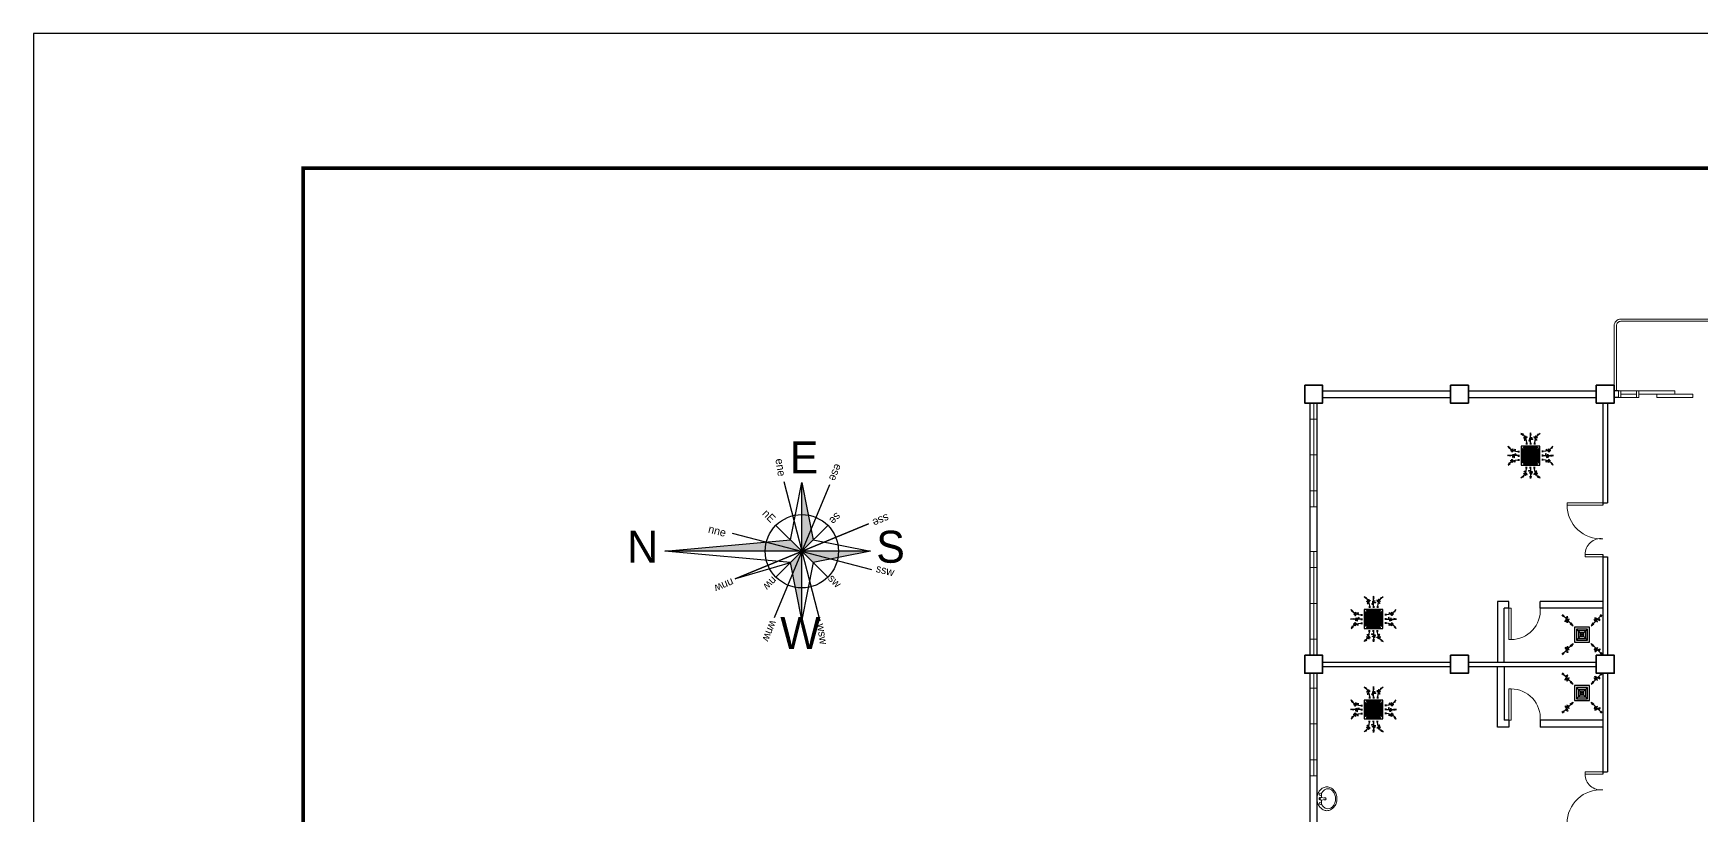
# Model space of a CAD drawing. Header units: millimetres. Extents: x 150 to 360, y 293 to 443.
# Drawn here: x 261.13 to 298.33, y 391.52 to 408.96 of the extents above; entities that cross this region are included whole.
import ezdxf

# ---------------------------------------------------------------- set-up
doc = ezdxf.new("R2010")
doc.units = ezdxf.units.MM
doc.header["$MEASUREMENT"] = 0
for name, color, linetype in [('.1', 1, 'Continuous'), ('AIR', 7, 'Continuous'), ('PATHS', 7, 'Continuous'), ('template', 7, 'Continuous')]:
    doc.layers.add(name, color=color, linetype=linetype)
doc.styles.get("Standard").update_dxf_attribs({"font": 'arial.ttf'})

# ---------------------------------------------------------------- blocks, each defined once
blk = doc.blocks.new('GRILL-C-IN')
at = {"layer": 'AIR', "ltscale": 3}
for p, q in [((-0.623, 0.601), (-0.674, 0.651)), ((-0.601, 0.623), (-0.651, 0.674)), ((-0.637, 0.637), (-0.3, 0.3)), ((0.637, 0.637), (0.3, 0.3)), ((0.601, 0.623), (0.651, 0.674)), ((0.623, 0.601), (0.674, 0.651)), ((-0.637, -0.637), (-0.3, -0.3)), ((0.637, -0.637), (0.3, -0.3)), ((-0.623, -0.601), (-0.674, -0.651)), ((-0.601, -0.623), (-0.651, -0.674)), ((0.601, -0.623), (0.651, -0.674)), ((0.623, -0.601), (0.674, -0.651))]:
    blk.add_line(p, q, dxfattribs=at)
at = {"layer": 'AIR'}
for p, q in [((-0.188, 0.187), (0.187, -0.188)), ((0.187, 0.187), (-0.188, -0.188))]:
    blk.add_line(p, q, dxfattribs=at)
at = {"layer": 'AIR', "ltscale": 3}
for points in [[(-0.362, 0.393), (-0.393, 0.362), (-0.3, 0.3)], [(0.393, 0.362), (0.362, 0.393), (0.3, 0.3)], [(-0.362, -0.393), (-0.393, -0.362), (-0.3, -0.3)], [(0.393, -0.362), (0.362, -0.393), (0.3, -0.3)]]:
    blk.add_lwpolyline(points, close=True, dxfattribs=at)
at = {"layer": 'AIR'}
for points in [[(-0.25, -0.25), (0.25, -0.25), (0.25, 0.25), (-0.25, 0.25)], [(-0.188, -0.188), (0.187, -0.188), (0.187, 0.187), (-0.188, 0.187)], [(-0.125, -0.125), (0.125, -0.125), (0.125, 0.125), (-0.125, 0.125)], [(-0.062, -0.062), (0.062, -0.062), (0.062, 0.062), (-0.062, 0.062)]]:
    blk.add_lwpolyline(points, close=True, dxfattribs=at)
at = {"layer": 'AIR', "ltscale": 3}
for points in [[(-0.441, 0.441), (-0.512, 0.404), (-0.432, 0.514), (-0.568, 0.43), (-0.477, 0.6), (-0.561, 0.561)], [(0.441, 0.441), (0.404, 0.512), (0.514, 0.432), (0.43, 0.568), (0.6, 0.477), (0.561, 0.561)], [(-0.441, -0.441), (-0.512, -0.404), (-0.432, -0.514), (-0.568, -0.43), (-0.477, -0.6), (-0.561, -0.561)], [(0.441, -0.441), (0.404, -0.512), (0.514, -0.432), (0.43, -0.568), (0.6, -0.477), (0.561, -0.561)]]:
    blk.add_spline(points, degree=3, dxfattribs=at)
for points in [[(-0.3, 0.3), (-0.362, 0.393), (-0.393, 0.362)], [(0.3, 0.3), (0.393, 0.362), (0.362, 0.393)], [(-0.3, -0.3), (-0.362, -0.393), (-0.393, -0.362)], [(0.3, -0.3), (0.393, -0.362), (0.362, -0.393)]]:
    blk.add_solid(points, dxfattribs=at)
blk = doc.blocks.new('FCU-13000P (CASSETTE SPLIT)')
at = {"layer": 'AIR', "ltscale": 3}
for p, q in [((0, 0.523), (0, 1)), ((-0.523, 0), (-1, 0)), ((-0.558, 0.193), (-0.487, 0.193)), ((-0.558, 0.162), (-0.487, 0.162)), ((-0.558, 0.016), (-0.487, 0.016)), ((-0.193, 0.558), (-0.193, 0.487)), ((-0.162, 0.558), (-0.162, 0.487)), ((-0.016, 0.558), (-0.016, 0.487)), ((0.016, 0.558), (0.016, 0.487)), ((0.162, 0.558), (0.162, 0.487)), ((0.193, 0.558), (0.193, 0.487)), ((0.558, 0.193), (0.487, 0.193)), ((0.558, 0.162), (0.487, 0.162)), ((0.558, 0.016), (0.487, 0.016)), ((0.523, 0), (1, 0)), ((-0.558, -0.016), (-0.487, -0.016)), ((-0.558, -0.162), (-0.487, -0.162)), ((-0.558, -0.193), (-0.487, -0.193)), ((-0.193, -0.558), (-0.193, -0.487)), ((-0.162, -0.558), (-0.162, -0.487)), ((-0.016, -0.558), (-0.016, -0.487)), ((0, -0.523), (0, -1)), ((0.016, -0.558), (0.016, -0.487)), ((0.162, -0.558), (0.162, -0.487)), ((0.193, -0.558), (0.193, -0.487)), ((0.558, -0.016), (0.487, -0.016)), ((0.558, -0.162), (0.487, -0.162)), ((0.558, -0.193), (0.487, -0.193))]:
    blk.add_line(p, q, dxfattribs=at)
at = {"layer": 'AIR'}
for p, q in [((0.295, -0.295), (-0.295, 0.295)), ((0.295, 0.295), (-0.295, -0.295))]:
    blk.add_line(p, q, dxfattribs=at)
at = {"layer": 'AIR', "ltscale": 3}
for points in [[(-0.335, 0.895), (-0.311, 0.932), (-0.416, 0.973)], [(-0.022, 0.89), (0.022, 0.89), (0, 1)], [(0.335, 0.895), (0.311, 0.932), (0.416, 0.973)], [(-0.89, 0.022), (-0.89, -0.022), (-1, 0)], [(-0.895, 0.335), (-0.932, 0.311), (-0.973, 0.416)], [(0.89, 0.022), (0.89, -0.022), (1, 0)], [(0.895, 0.335), (0.932, 0.311), (0.973, 0.416)], [(-0.895, -0.335), (-0.932, -0.311), (-0.973, -0.416)], [(0.895, -0.335), (0.932, -0.311), (0.973, -0.416)], [(-0.335, -0.895), (-0.311, -0.932), (-0.416, -0.973)], [(-0.022, -0.89), (0.022, -0.89), (0, -1)], [(0.335, -0.895), (0.311, -0.932), (0.416, -0.973)]]:
    blk.add_lwpolyline(points, close=True, dxfattribs=at)
at = {"layer": 'AIR'}
for points in [[(-0.323, 0.914, -0.171809), (-0.178, 0.558), (-0.178, 0.522)], [(0.323, 0.914, 0.171809), (0.178, 0.558), (0.178, 0.522)], [(-0.914, 0.323, 0.171809), (-0.558, 0.178), (-0.522, 0.178)], [(0.914, 0.323, -0.171809), (0.558, 0.178), (0.522, 0.178)], [(-0.914, -0.323, -0.171809), (-0.558, -0.178), (-0.522, -0.178)], [(-0.323, -0.914, 0.171809), (-0.178, -0.558), (-0.178, -0.522)], [(0.323, -0.914, -0.171809), (0.178, -0.558), (0.178, -0.522)], [(0.914, -0.323, 0.171809), (0.558, -0.178), (0.522, -0.178)]]:
    blk.add_lwpolyline(points, format="xyb", dxfattribs=at)
for points in [[(-0.41, -0.41), (0.41, -0.41), (0.41, 0.41), (-0.41, 0.41)], [(-0.373, 0.31), (-0.348, 0.31), (-0.348, -0.31), (-0.373, -0.31)], [(-0.31, 0.372), (0.31, 0.372), (0.31, 0.348), (-0.31, 0.348)], [(-0.26, -0.26), (0.26, -0.26), (0.26, 0.26), (-0.26, 0.26)], [(-0.21, -0.21), (0.21, -0.21), (0.21, 0.21), (-0.21, 0.21)], [(-0.16, -0.16), (0.16, -0.16), (0.16, 0.16), (-0.16, 0.16)], [(-0.11, -0.11), (0.11, -0.11), (0.11, 0.11), (-0.11, 0.11)], [(-0.06, -0.06), (0.06, -0.06), (0.06, 0.06), (-0.06, 0.06)], [(0.372, 0.31), (0.348, 0.31), (0.348, -0.31), (0.372, -0.31)], [(-0.31, -0.373), (0.31, -0.373), (0.31, -0.348), (-0.31, -0.348)]]:
    blk.add_lwpolyline(points, close=True, dxfattribs=at)
blk.add_lwpolyline([(-0.26, -0.31), (0.26, -0.31, 0.414214), (0.31, -0.26), (0.31, 0.26, 0.414214), (0.26, 0.31), (-0.26, 0.31, 0.414214), (-0.31, 0.26), (-0.31, -0.26, 0.414214)], format="xyb", close=True, dxfattribs=at)
at = {"layer": 'AIR', "ltscale": 3}
for points in [[(-0.268, 0.84), (-0.231, 0.852), (-0.134, 0.882), (-0.422, 0.704), (0.005, 0.903), (-0.358, 0.645), (-0.239, 0.678), (-0.199, 0.69)], [(0.268, 0.84), (0.231, 0.852), (0.134, 0.882), (0.422, 0.704), (-0.005, 0.903), (0.358, 0.645), (0.239, 0.678), (0.199, 0.69)], [(-0.84, 0.268), (-0.852, 0.231), (-0.882, 0.134), (-0.704, 0.422), (-0.903, -0.005), (-0.645, 0.358), (-0.678, 0.239), (-0.69, 0.199)], [(0.84, 0.268), (0.852, 0.231), (0.882, 0.134), (0.704, 0.422), (0.903, -0.005), (0.645, 0.358), (0.678, 0.239), (0.69, 0.199)], [(-0.84, -0.268), (-0.852, -0.231), (-0.882, -0.134), (-0.704, -0.422), (-0.903, 0.005), (-0.645, -0.358), (-0.678, -0.239), (-0.69, -0.199)], [(-0.268, -0.84), (-0.231, -0.852), (-0.134, -0.882), (-0.422, -0.704), (0.005, -0.903), (-0.358, -0.645), (-0.239, -0.678), (-0.199, -0.69)], [(0.268, -0.84), (0.231, -0.852), (0.134, -0.882), (0.422, -0.704), (-0.005, -0.903), (0.358, -0.645), (0.239, -0.678), (0.199, -0.69)], [(0.84, -0.268), (0.852, -0.231), (0.882, -0.134), (0.704, -0.422), (0.903, 0.005), (0.645, -0.358), (0.678, -0.239), (0.69, -0.199)]]:
    blk.add_open_spline(points, degree=3, knots=[0.0032834, 0.0032834, 0.0032834, 0.0032834, 0.0712567, 0.1924075, 0.3347111, 0.5062145, 0.5813292, 0.5813292, 0.5813292, 0.5813292], dxfattribs=at)
for points in [[(0, 0.8), (0.077, 0.776), (-0.058, 0.755), (0.098, 0.718), (-0.087, 0.663), (0, 0.631)], [(-0.8, 0), (-0.776, -0.077), (-0.755, 0.058), (-0.718, -0.098), (-0.663, 0.087), (-0.631, 0)], [(0.8, 0), (0.776, -0.077), (0.755, 0.058), (0.718, -0.098), (0.663, 0.087), (0.631, 0)], [(0, -0.8), (0.077, -0.776), (-0.058, -0.755), (0.098, -0.718), (-0.087, -0.663), (0, -0.631)]]:
    blk.add_spline(points, degree=3, dxfattribs=at)
for points in [[(-0.416, 0.973), (-0.335, 0.895), (-0.311, 0.932)], [(0, 1), (-0.022, 0.89), (0.022, 0.89)], [(0.416, 0.973), (0.335, 0.895), (0.311, 0.932)], [(-1, 0), (-0.89, 0.022), (-0.89, -0.022)], [(-0.973, 0.416), (-0.895, 0.335), (-0.932, 0.311)], [(1, 0), (0.89, 0.022), (0.89, -0.022)], [(0.973, 0.416), (0.895, 0.335), (0.932, 0.311)], [(-0.973, -0.416), (-0.895, -0.335), (-0.932, -0.311)], [(0.973, -0.416), (0.895, -0.335), (0.932, -0.311)], [(-0.416, -0.973), (-0.335, -0.895), (-0.311, -0.932)], [(0, -1), (-0.022, -0.89), (0.022, -0.89)], [(0.416, -0.973), (0.335, -0.895), (0.311, -0.932)]]:
    blk.add_solid(points, dxfattribs=at)
blk = doc.blocks.new('A$C4B4E3A78')
at = {"layer": 'PATHS'}
h = blk.add_hatch(color=7, dxfattribs=at)
h.paths.add_polyline_path([(0, 0.334, -0.044061), (0.059, 0.329), (0, 0.626)])
h.paths.add_polyline_path([(0, 0), (0.103, 0.103), (0.059, 0.329, 0.044061), (0, 0.334)])
h.paths.add_polyline_path([(0.334, 0, -0.044061), (0.329, -0.059), (0.626, 0)])
h.paths.add_polyline_path([(0, 0), (0.103, -0.103), (0.329, -0.059, 0.044061), (0.334, 0)])
h.paths.add_polyline_path([(0, -0.334, -0.044061), (-0.059, -0.329), (0, -0.626)])
h.paths.add_polyline_path([(0, 0), (-0.103, -0.103), (-0.059, -0.329, 0.044061), (0, -0.334)])
h.paths.add_polyline_path([(-0.334, 0, -0.063049), (-0.324, 0.083), (-1.249, 0)])
h.paths.add_polyline_path([(-0.324, 0.083, 0.063049), (-0.334, 0), (0, 0), (-0.103, 0.103)])
at = {"layer": 'PATHS', "color": 7}
for p, q in [((-0.165, 0.635), (0.165, -0.635)), ((-0.103, 0.103), (0, 0.626)), ((0, -0.626), (0, 0.626)), ((0, 0.626), (0.103, 0.103)), ((0.251, 0.606), (-0.251, -0.606)), ((-0.635, 0.165), (0.635, -0.165)), ((0.606, 0.251), (-0.606, -0.251)), ((-0.606, -0.251), (0.606, 0.251)), ((0, 0), (-0.236, 0.236)), ((0, 0), (0.236, 0.236)), ((-1.249, 0), (-0.103, 0.103)), ((0.103, 0.103), (0.626, 0)), ((0.626, 0), (-1.249, 0)), ((-0.103, -0.103), (-1.249, 0)), ((-0.6, -0.249), (-0.103, -0.103)), ((0, 0), (-0.236, -0.236)), ((0, -0.626), (-0.103, -0.103)), ((0, 0), (0.236, -0.236)), ((0.103, -0.103), (0, -0.626)), ((0.626, 0), (0.103, -0.103))]:
    blk.add_line(p, q, dxfattribs=at)
blk.add_circle((0, 0), 0.334, dxfattribs=at)
at = {"layer": 'PATHS', "color": 7, "char_height": 0.2916, "width": 0.60625, "attachment_point": 1}
for s, insert in [('{\\fAlgerian|b0|i0|c0|p82;E}', (-0.11, 1.001)), ('{\\fAlgerian|b0|i0|c0|p82;N}', (-1.591, 0.187)), ('{\\fAlgerian|b0|i0|c0|p82;S}', (0.678, 0.187)), ('{\\fAlgerian|b0|i0|c0|p82;W}', (-0.197, -0.598))]:
    blk.add_mtext(s, dxfattribs=dict(at, insert=insert))
at = {"layer": 'PATHS', "color": 7, "char_height": 0.0729, "width": 0.15156}
for s, insert, attachment_point, rotation in [('{\\fAlgerian|b0|i0|c0|p82;ene}', (-0.242, 0.839), 7, 278.5552), ('{\\fAlgerian|b0|i0|c0|p82;ese}', (0.372, 0.775), 1, 247.5), ('{\\fAlgerian|b0|i0|c0|p82;nE}', (-0.315, 0.39), 1, 315), ('{\\fAlgerian|b0|i0|c0|p82;se}', (0.367, 0.307), 1, 225), ('{\\fAlgerian|b0|i0|c0|p82;sse}', (0.804, 0.276), 1, 202.5), ('{\\fAlgerian|b0|i0|c0|p82;nne}', (-0.84, 0.242), 1, 345.4238), ('{\\fAlgerian|b0|i0|c0|p82;ssw}', (0.687, -0.117), 1, 345.4238), ('{\\fAlgerian|b0|i0|c0|p82;nnw}', (-0.611, -0.311), 1, 202.5), ('{\\fAlgerian|b0|i0|c0|p82;nw}', (-0.217, -0.276), 1, 225), ('{\\fAlgerian|b0|i0|c0|p82;sw}', (0.284, -0.202), 1, 315), ('{\\fAlgerian|b0|i0|c0|p82;wnw}', (-0.219, -0.651), 1, 247.5), ('{\\fAlgerian|b0|i0|c0|p82;wsw}', (0.136, -0.665), 7, 278.5552)]:
    blk.add_mtext(s, dxfattribs=dict(at, insert=insert, attachment_point=attachment_point, rotation=rotation))

msp = doc.modelspace()

# ---------------------------------------------------------------- linework, layer by layer
at = {"layer": '.1', "color": 0}
msp.add_line((360.409, 408.965), (261.133, 408.965), dxfattribs=at)
at = {"color": 8, "linetype": 'ByBlock', "lineweight": 25}
for p, q in [((289.879, 400.993), (292.729, 400.993)), ((293.129, 400.993), (295.979, 400.993)), ((296.479, 400.993), (296.379, 400.993)), ((289.604, 395.093), (289.604, 400.718)), ((289.754, 395.093), (289.754, 400.718)), ((289.879, 400.843), (292.729, 400.843)), ((293.129, 400.843), (295.979, 400.843)), ((296.129, 400.718), (296.129, 398.443)), ((296.229, 400.718), (296.229, 398.493)), ((296.479, 400.843), (296.379, 400.843)), ((296.129, 398.493), (296.229, 398.493)), ((296.129, 397.343), (296.129, 395.093)), ((296.129, 397.293), (296.229, 397.293)), ((296.229, 397.293), (296.229, 395.093)), ((293.779, 396.293), (293.779, 394.943)), ((289.604, 389.093), (289.604, 394.693)), ((289.754, 389.093), (289.754, 394.693)), ((289.879, 394.943), (292.729, 394.943)), ((289.879, 394.843), (292.729, 394.843)), ((293.129, 394.943), (295.979, 394.943)), ((293.129, 394.843), (295.979, 394.843)), ((293.779, 393.493), (293.779, 394.843)), ((296.129, 394.693), (296.129, 392.443)), ((296.229, 394.693), (296.229, 392.493)), ((294.729, 393.643), (294.729, 393.493)), ((296.129, 392.493), (296.229, 392.493))]:
    msp.add_line(p, q, dxfattribs=at)
at = {"color": 8, "linetype": 'ByBlock', "lineweight": 13}
for p, q in [((296.879, 400.993), (296.529, 400.993)), ((296.529, 400.918), (296.879, 400.918)), ((296.879, 400.843), (296.529, 400.843))]:
    msp.add_line(p, q, dxfattribs=at)
at = {"color": 8, "linetype": 'ByBlock', "lineweight": 9}
for p, q in [((289.679, 400.718), (289.679, 398.406)), ((289.604, 399.562), (289.604, 400.362)), ((289.604, 400.362), (289.754, 400.362)), ((289.754, 400.362), (289.754, 398.762)), ((289.604, 399.562), (289.754, 399.562)), ((289.754, 398.762), (289.604, 398.762)), ((289.604, 398.406), (289.754, 398.406)), ((289.604, 397.406), (289.754, 397.406)), ((289.679, 397.406), (289.679, 395.093)), ((289.604, 396.25), (289.604, 397.05)), ((289.604, 397.05), (289.754, 397.05)), ((289.754, 397.05), (289.754, 395.45)), ((289.604, 396.25), (289.754, 396.25)), ((289.754, 395.45), (289.604, 395.45)), ((289.679, 394.693), (289.679, 392.406)), ((293.929, 394.943), (295.879, 394.943)), ((293.929, 394.843), (295.879, 394.843)), ((289.604, 393.562), (289.604, 394.362)), ((289.604, 394.362), (289.754, 394.362)), ((289.754, 394.362), (289.754, 392.762)), ((289.604, 393.562), (289.754, 393.562)), ((289.754, 392.762), (289.604, 392.762)), ((289.604, 392.406), (289.754, 392.406))]:
    msp.add_line(p, q, dxfattribs=at)
at = {"color": 8, "linetype": 'ByBlock', "lineweight": 25, "ltscale": 0.3}
for p, q in [((294.029, 396.293), (293.779, 396.293)), ((294.029, 396.143), (293.929, 396.143)), ((293.929, 394.943), (293.929, 396.143)), ((294.029, 396.143), (294.029, 396.293)), ((296.129, 396.293), (294.729, 396.293)), ((294.729, 396.143), (294.729, 396.293)), ((296.129, 396.143), (294.729, 396.143)), ((293.929, 394.843), (293.929, 393.643)), ((294.029, 393.643), (293.929, 393.643)), ((294.029, 393.643), (294.029, 393.493)), ((296.129, 393.643), (294.729, 393.643)), ((294.029, 393.493), (293.779, 393.493)), ((296.129, 393.493), (294.729, 393.493))]:
    msp.add_line(p, q, dxfattribs=at)
at = {"color": 8, "lineweight": 9}
for p, q in [((294.679, 394.943), (295.179, 394.943)), ((294.679, 394.843), (295.179, 394.843)), ((289.952, 391.908), (289.83, 391.921)), ((289.952, 391.879), (289.83, 391.865))]:
    msp.add_line(p, q, dxfattribs=at)
at = {"color": 8, "linetype": 'ByBlock', "lineweight": 9}
for points in [[(296.379, 400.993), (296.379, 402.443, -0.414214), (296.529, 402.593), (299.329, 402.593, -0.414214), (299.479, 402.443), (299.479, 401.118), (299.479, 401.768)], [(296.429, 400.993), (296.429, 402.443, -0.414214), (296.529, 402.543), (299.329, 402.543, -0.414214), (299.429, 402.443), (299.429, 401.788)]]:
    msp.add_lwpolyline(points, format="xyb", dxfattribs=at)
at = {"color": 8, "linetype": 'ByBlock', "lineweight": 35}
for points in [[(289.479, 401.118), (289.879, 401.118), (289.879, 400.718), (289.479, 400.718)], [(292.729, 401.118), (293.129, 401.118), (293.129, 400.718), (292.729, 400.718)], [(295.979, 401.118), (296.379, 401.118), (296.379, 400.718), (295.979, 400.718)], [(289.479, 395.093), (289.879, 395.093), (289.879, 394.693), (289.479, 394.693)], [(292.729, 395.093), (293.129, 395.093), (293.129, 394.693), (292.729, 394.693)], [(295.979, 395.093), (296.379, 395.093), (296.379, 394.693), (295.979, 394.693)]]:
    msp.add_lwpolyline(points, close=True, dxfattribs=at)
at = {"color": 8, "linetype": 'ByBlock', "lineweight": 13}
for points in [[(296.529, 400.993), (296.529, 400.843), (296.479, 400.843), (296.479, 400.993)], [(296.929, 400.993), (296.929, 400.843), (296.879, 400.843), (296.879, 400.993)], [(296.929, 400.993), (297.729, 400.993), (297.729, 400.918), (296.929, 400.918)], [(297.329, 400.918), (298.129, 400.918), (298.129, 400.843), (297.329, 400.843)]]:
    msp.add_lwpolyline(points, close=True, dxfattribs=at)
at = {"color": 8, "lineweight": 9}
for points in [[(289.604, 400.718), (289.754, 400.718), (289.754, 398.406), (289.604, 398.406)], [(289.604, 397.406), (289.754, 397.406), (289.754, 395.093), (289.604, 395.093)], [(289.604, 394.693), (289.754, 394.693), (289.754, 392.406), (289.604, 392.406)]]:
    msp.add_lwpolyline(points, close=True, dxfattribs=at)
at = {"color": 8, "lineweight": 13, "ltscale": 0.03}
for points in [[(296.129, 398.443), (296.129, 398.493), (295.329, 398.493), (295.329, 398.443)], [(296.129, 397.293), (296.129, 397.343), (295.729, 397.343), (295.729, 397.293)], [(294.029, 396.143), (294.079, 396.143), (294.079, 395.443), (294.029, 395.443)], [(294.029, 393.643), (294.079, 393.643), (294.079, 394.343), (294.029, 394.343)], [(296.129, 392.493), (296.129, 392.443), (295.729, 392.443), (295.729, 392.493)]]:
    msp.add_lwpolyline(points, close=True, dxfattribs=at)
at = {"color": 8, "lineweight": 9}
msp.add_lwpolyline([(289.975, 391.628, 0.11576), (290.057, 391.648, 0.104047), (290.131, 391.706, 0.090875), (290.179, 391.79, 0.083344), (290.196, 391.893, 0.083344), (290.179, 391.997, 0.090875), (290.131, 392.081, 0.104047), (290.057, 392.139, 0.11576), (289.975, 392.158, 0.11576), (289.892, 392.139, 0.104047), (289.819, 392.081, 0.090875), (289.771, 391.997, 0.083344), (289.754, 391.893, 0.083344), (289.771, 391.79, 0.090875), (289.819, 391.706, 0.104047), (289.892, 391.648, 0.11576)], format="xyb", close=True, dxfattribs=at)
for points in [[(289.996, 391.671, 0.124838), (290.058, 391.687, 0.105788), (290.116, 391.736, 0.086697), (290.152, 391.806, 0.076776), (290.166, 391.893, 0.076776), (290.152, 391.981, 0.086697), (290.116, 392.051, 0.105788), (290.058, 392.1, 0.124838), (289.996, 392.116, 0.124838), (289.933, 392.1, 0.105788), (289.876, 392.051, 0.040067), (289.856, 392.02), (289.856, 391.918, 0.040067)], [(289.856, 391.869), (289.856, 391.767, 0.040067), (289.876, 391.736, 0.105788), (289.933, 391.687, 0.124838), (289.996, 391.671, 0.124838)]]:
    msp.add_lwpolyline(points, format="xyb", dxfattribs=at)
for centre, radius in [((289.827, 391.995), 0.0255), ((289.827, 391.792), 0.0255), ((289.82, 391.893), 0.0095)]:
    msp.add_circle(centre, radius, dxfattribs=at)
at = {"color": 8, "lineweight": 13, "ltscale": 0.03}
for centre, radius, start, end in [((296.08, 398.443), 0.752, 180, 273.6952), ((296.082, 397.343), 0.353, 82.3719, 180), ((294.079, 396.095), 0.652, 270, 4.2422), ((294.079, 393.691), 0.652, 355.7578, 90), ((296.082, 392.443), 0.353, 180, 277.6281), ((296.08, 391.343), 0.752, 86.3048, 180)]:
    msp.add_arc(centre, radius, start, end, dxfattribs=at)
at = {"color": 8, "lineweight": 9}
for centre, radius, start, end in [((289.827, 391.893), 0.028, 83.7545, 276.2455), ((289.929, 391.893), 0.025, 36.3068, 131.2022), ((289.929, 391.893), 0.025, 228.7978, 323.6932), ((289.858, 391.893), 0.0948, 351.2026, 8.7974), ((289.929, 391.893), 0.025, 341.3793, 18.6207)]:
    msp.add_arc(centre, radius, start, end, dxfattribs=at)
at = {"layer": 'template'}
msp.add_line((261.133, 408.965), (261.133, 338.569), dxfattribs=at)
at = {"layer": 'template', "linetype": 'Continuous', "const_width": 0.0853}
msp.add_lwpolyline([(267.149, 341.578), (357.4, 341.578), (357.4, 405.957), (267.149, 405.957)], close=True, dxfattribs=at)

# ---------------------------------------------------------------- block references
at = {"layer": 'AIR'}
for name, p, xscale, yscale, zscale in [('FCU-13000P (CASSETTE SPLIT)', (294.514, 399.546), 0.5113536813550488, 0.5113536813550488, 0.5113536813550488), ('FCU-13000P (CASSETTE SPLIT)', (291.014, 395.902), 0.5113536813550488, 0.5113536813550488, 0.5113536813550488), ('GRILL-C-IN', (295.663, 395.554), 0.6658363358532475, 0.6658363358532475, 0.6658363358532475), ('GRILL-C-IN', (295.663, 394.25), 0.6658363358532475, 0.6658363358532475, 0.6658363358532475), ('FCU-13000P (CASSETTE SPLIT)', (291.014, 393.884), 0.5113536813550488, 0.5113536813550488, 0.5113536813550488)]:
    msp.add_blockref(name, p, dxfattribs=dict(at, xscale=xscale, yscale=yscale, zscale=zscale))
at = {"layer": 'PATHS', "linetype": 'Continuous', "xscale": 2.448166817373462, "yscale": 2.448166817373462, "zscale": 2.448166817373462}
msp.add_blockref('A$C4B4E3A78', (278.267, 397.414), dxfattribs=at)

doc.saveas('drawing.dxf')
